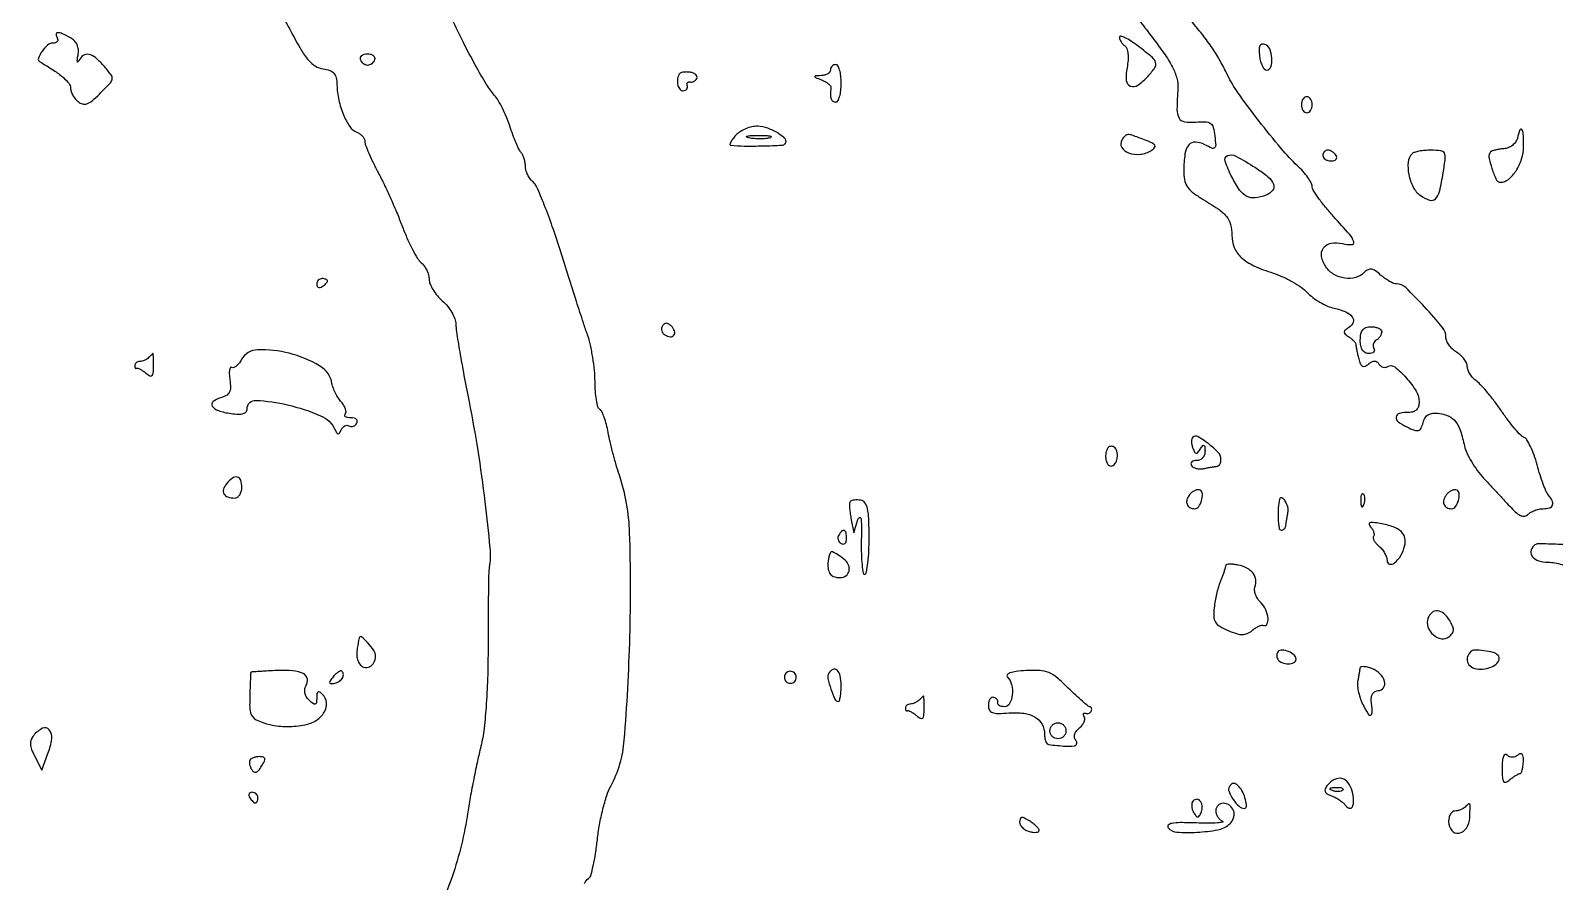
# Model space of a CAD drawing. Extents: x 0 to 5034, y 0 to 2560.
# Drawn here: x 999.5 to 1284.3, y 919.3 to 1078.4 of the extents above; entities that cross this region are included whole.
import ezdxf

# ---------------------------------------------------------------- set-up
doc = ezdxf.new("R2010")
doc.units = 0

msp = doc.modelspace()

# ---------------------------------------------------------------- linework, layer by layer
for points in [[(1045.894312, 1081.958677, -0.032701), (1048.210483, 1078.138343, 0.012248), (1050.066318, 1074.774409, 0.045482), (1051.470784, 1072.805171, 0.07602), (1052.764735, 1071.696094, 0.10982), (1054.181023, 1071.19812, -0.051958), (1055.431454, 1070.914344, -0.133403), (1056.194478, 1070.400992, -0.126878), (1056.615236, 1069.553711, -0.044893), (1056.777026, 1068.19812, 0.04715), (1057.127874, 1065.366881, 0.045034), (1058.004868, 1062.605609, 0.048255), (1059.19405, 1060.397298, 0.154712), (1060.484992, 1059.367385, -0.06126), (1061.064287, 1059.059307, -0.060343), (1061.554966, 1058.618701, -0.065791), (1061.887896, 1058.118418, -0.114443), (1062, 1057.635055, 0.091178), (1062.126721, 1056.945919, 0.010008), (1062.731308, 1055.448426, 0.011963), (1063.536201, 1053.682496, 0.009401), (1064.489558, 1051.807465, -0.011134), (1065.590728, 1049.623015, -0.006068), (1066.849468, 1046.89652, -0.006043), (1068.062487, 1044.09253, -0.009546), (1069.02732, 1041.656526, 0.014692), (1069.918767, 1039.471746, 0.016646), (1070.903397, 1037.43381, 0.016025), (1071.847444, 1035.767317, 0.082842), (1072.537762, 1034.96866, -0.064983), (1073.097526, 1034.36573, -0.044399), (1073.570468, 1033.558116, -0.044456), (1073.892684, 1032.681325, -0.065925), (1074, 1031.870942, 0.09881), (1074.174814, 1030.994985, 0.03957), (1074.734375, 1029.901717, 0.037192), (1075.543388, 1028.783965, 0.038578), (1076.5, 1027.813051, -0.043616), (1077.456593, 1026.822422, -0.039166), (1078.265625, 1025.646063, -0.041333), (1078.822225, 1024.468481, -0.089972), (1079, 1023.488532, 0.039114), (1079.109511, 1022.090764, 0.002959), (1079.723381, 1018.341558, 0.004066), (1080.51941, 1013.874396, 0.003083), (1081.462575, 1008.987186, -0.010186), (1083.081347, 999.907879, -0.008743), (1084.421951, 990.296211, -0.006647), (1085.354131, 981.682695, -0.063715), (1085.233488, 978, 0.03488), (1085.137676, 976.941533, 0.001366), (1085.068071, 973.03395, 0.002419), (1085.020663, 968.404857, 0.001706), (1085.010303, 963.20068, -0.008013), (1084.923537, 957.260239, -0.01097), (1084.642507, 951.919321, -0.01223), (1084.196493, 947.42734, -0.030894), (1083.592011, 944.20068, 0.008738), (1082.965153, 941.517232, 0.004425), (1082.264966, 938.118325, 0.004394), (1081.603814, 934.595612, 0.006535), (1081.092587, 931.5, -0.024699), (1079.859109, 925.414662, -0.025026), (1078.035682, 919.507795, -0.018214), (1075.150167, 912.404954, -0.006022)], [(1103.036292, 918.956236, -0.161733), (1103.794851, 919.896288, 0.182915), (1104.19713, 920.439065, 0.013336), (1104.664231, 922.27365, 0.01724), (1105.098333, 924.553395, 0.01214), (1105.435162, 927.141669, -0.018834), (1105.836373, 929.932279, -0.016287), (1106.462062, 932.824838, -0.01659), (1107.201993, 935.40994, -0.045044), (1107.946856, 937.162029, 0.103367), (1110.469201, 945.739521, 0.013102), (1111.511676, 965.098295, 0.014793), (1111.47309, 984.514144, 0.072766), (1109.550802, 995.270399, -0.00991), (1108.960379, 997.163623, -0.006531), (1108.35323, 999.362362, -0.006572), (1107.818486, 1001.517467, -0.012612), (1107.45623, 1003.261045, 0.018714), (1107.129802, 1004.741266, 0.023715), (1106.713443, 1006.07825, 0.0228), (1106.271133, 1007.139433, 0.145187), (1105.886637, 1007.570062, -0.191814), (1105.540356, 1008.036907, -0.022621), (1105.26045, 1009.325223, -0.024461), (1105.064668, 1010.951705, -0.017723), (1105, 1012.775584, 0.02434), (1104.898842, 1014.852395, 0.01555), (1104.589221, 1017.2498, 0.015624), (1104.137995, 1019.586201, 0.027934), (1103.601603, 1021.466567, -0.004481), (1102.837987, 1023.734558, -0.000922), (1101.53464, 1027.748513, -0.00097), (1100.038129, 1032.417432, -0.000913), (1098.528839, 1037.187944, 0.007621), (1097.017396, 1041.751433, 0.010564), (1095.514566, 1045.790502, 0.007364), (1094.146583, 1049.099113, 0.11837), (1093.427236, 1050.060389, -0.060042), (1092.880988, 1050.637268, -0.043929), (1092.41925, 1051.389724, -0.044602), (1092.104331, 1052.19344, -0.071195), (1092, 1052.922445, 0.041016), (1091.941497, 1053.634419, 0.032545), (1091.766217, 1054.386281, 0.033536), (1091.509501, 1055.065927, 0.067386), (1091.204141, 1055.55, -0.062634), (1090.818221, 1056.149141, -0.010493), (1090.252225, 1057.395937, -0.011349), (1089.647624, 1058.898925, -0.009853), (1089.081163, 1060.5, 0.018534), (1088.46181, 1062.158442, 0.016484), (1087.698651, 1063.833765, 0.016779), (1086.911725, 1065.295122, 0.047882), (1086.238354, 1066.231967, -0.042883), (1084.740747, 1068.272283, -0.010879), (1082.676525, 1071.830208, -0.010299), (1080.351888, 1076.259012, -0.007411), (1077.933296, 1081.292293, 0.016214)], [(1206.4274, 1080.623692, 0.002566), (1208.557866, 1077.836865, -0.010387), (1211.307208, 1074.121472, -0.033884), (1212.90195, 1071.511884, -0.052227), (1213.718804, 1069.445452, -0.08474), (1213.912499, 1067.571762, 0.012165), (1213.746429, 1063.595032, 0.126393), (1214.122976, 1062.01566, 0.240511), (1215.12063, 1061.313557, 0.054835), (1217.25, 1061.246194, -0.025648), (1219.103429, 1061.295601, -0.150874), (1220.014663, 1060.989452, -0.173509), (1220.526087, 1060.247629, -0.036495), (1220.823619, 1058.675416, -0.013164), (1220.974856, 1056.956329, -0.232065), (1220.766107, 1056.45511, -0.291424), (1220.279564, 1056.380102, -0.019307), (1218.946445, 1057.028662, 0.108857), (1217.202545, 1057.519829, 0.239842), (1215.968782, 1056.979021, 0.138177), (1215.233681, 1055.298171, 0.033255), (1215.015313, 1052.235302, 0.044992), (1215.164168, 1050.493092, 0.095823), (1215.646432, 1049.235624, 0.087206), (1216.596941, 1048.176179, 0.032661), (1218.25, 1047.044598, -0.014736), (1221.412965, 1045.041949, -0.071172), (1222.986124, 1043.61696, -0.110764), (1223.745473, 1042.129621, -0.062937), (1224, 1040.115561, 0.098564), (1224.457469, 1037.817433, 0.109148), (1225.754082, 1035.963924, 0.079139), (1228.084625, 1034.420341, 0.030563), (1231.715293, 1033.029081, -0.029863), (1233.487524, 1032.352806, -0.023214), (1235.326929, 1031.416903, -0.023731), (1236.964675, 1030.379725, -0.051197), (1238.090875, 1029.403268, 0.043447), (1239.126827, 1028.47661, 0.028791), (1240.457571, 1027.594517, 0.028982), (1241.860712, 1026.882042, 0.048963), (1243.114114, 1026.474936, -0.044395), (1245.270013, 1025.796361, -0.13088), (1246.493104, 1024.858916, -0.258335), (1246.647163, 1023.846083, -0.162311), (1245.878115, 1022.888197, 0.032387), (1245.192061, 1022.380325, 0.214292), (1245.012323, 1022.004983, 0.223855), (1245.177049, 1021.632168, 0.035314), (1245.83541, 1021.138197, -0.029947), (1246.346711, 1020.763066, -0.035529), (1246.779195, 1020.348809, -0.038273), (1247.084208, 1019.955303, -0.145839), (1247.173037, 1019.661112, 0.042009), (1247.204278, 1019.305281, 0.006905), (1247.331617, 1018.626147, 0.007552), (1247.504967, 1017.82951, 0.006603), (1247.70977, 1017.00184, 0.03541), (1248.031759, 1016.051165, 0.172343), (1248.408843, 1015.637103, 0.233607), (1248.88618, 1015.621924, 0.06648), (1249.533115, 1016.027483, -0.045016), (1250.163019, 1016.460973, -0.12828), (1250.673736, 1016.595531, -0.166127), (1251.103065, 1016.450008, -0.09054), (1251.480071, 1016.032246, 0.091082), (1251.805994, 1015.671868, 0.095715), (1252.233385, 1015.458492, 0.099575), (1252.695218, 1015.424391, 0.107609), (1253.120367, 1015.574391, -0.317097), (1254.439638, 1015.494399, -0.042603), (1256.571231, 1013.469037, -0.044097), (1258.434685, 1010.953935, -0.13825), (1259, 1008.948478, -0.076096), (1258.872526, 1008.115749, -0.120496), (1258.500962, 1007.500965, -0.120815), (1257.888449, 1007.128071, -0.076749), (1257.059017, 1007, 0.056931), (1255.311625, 1006.800391, 0.311744), (1254.705433, 1006.135065, 0.273191), (1255.081849, 1005.241854, 0.049455), (1256.690599, 1004.278033, 0.020789), (1258.138405, 1003.666997, 0.156478), (1258.871642, 1003.632251, 0.220872), (1259.351275, 1004.03448, 0.045633), (1259.735939, 1005.098232, -0.073304), (1260.125403, 1006.01397, -0.128599), (1260.714724, 1006.581463, -0.111414), (1261.571149, 1006.835935, -0.046775), (1262.779841, 1006.80381, -0.081147), (1264.540358, 1006.293764, -0.118276), (1265.79189, 1005.282962, -0.085184), (1266.70872, 1003.547364, -0.027033), (1267.469375, 1000.71062, 0.057852), (1267.903805, 999.414906, 0.024669), (1268.763203, 997.7975, 0.024008), (1269.859806, 996.144512, 0.029013), (1271.047498, 994.71062, -0.000101), (1272.3481, 993.313312, -0.000075), (1273.785492, 991.767956, -0.000075), (1275.142332, 990.308325, -0.00017), (1276.170133, 989.201571, 0.02836), (1277.203736, 988.207301, 0.083928), (1278.044522, 987.701207, 0.139961), (1278.745948, 987.633479, 0.152041), (1279.351571, 987.951571, -0.069346), (1279.883543, 988.353405, -0.038963), (1280.620774, 988.692024, -0.038036), (1281.43391, 988.922897, -0.050195), (1282.2, 989, 0.075235), (1283.356001, 989.174934, 0.232743), (1283.913738, 989.702619, 0.211345), (1283.864462, 990.511732, 0.063589), (1283.147425, 991.55, -0.081594), (1282.745211, 992.179483, -0.011801), (1282.175325, 993.597452, -0.013112), (1281.580075, 995.322219, -0.010883), (1281.035381, 997.186007, 0.019421), (1280.467298, 999.013369, 0.025523), (1279.801295, 1000.627729, 0.024628), (1279.131752, 1001.878298, 0.167435), (1278.602854, 1002.322157, -0.110112), (1277.985714, 1002.731577, -0.013922), (1276.903444, 1003.921953, -0.015792), (1275.686052, 1005.432203, -0.01252), (1274.464898, 1007.136151, 0.012066), (1273.201359, 1008.902628, 0.012149), (1271.856876, 1010.601964, 0.012034), (1270.615057, 1012.024409, 0.046946), (1269.75, 1012.806704, -0.047201), (1269.08047, 1013.412798, -0.043183), (1268.514062, 1014.151043, -0.045913), (1268.125378, 1014.904304, -0.096449), (1268, 1015.54823, 0.110554), (1267.856792, 1016.187996, 0.05004), (1267.4125, 1016.928473, 0.046169), (1266.765109, 1017.647969, 0.04693), (1266, 1018.232073, -0.050722), (1265.234935, 1018.825359, -0.047729), (1264.5875, 1019.571859, -0.051249), (1264.144448, 1020.351703, -0.103933), (1264, 1021.039101, 0.173103), (1263.340844, 1022.88599, 0.015137), (1260.024067, 1026.699152, 0.01441), (1256.478481, 1030.319391, 0.194134), (1254.791615, 1031, -0.09846), (1254.231111, 1031.111455, -0.029737), (1253.446499, 1031.492434, -0.028524), (1252.597596, 1032.034786, -0.027509), (1251.805112, 1032.676371, 0.032158), (1250.835049, 1033.446916, 0.111298), (1250.096404, 1033.746484, 0.155089), (1249.444347, 1033.651855, 0.083583), (1248.776371, 1033.176371, -0.129124), (1247.14262, 1032.222262, -0.103028), (1245.099885, 1032.086401, -0.098589), (1243.097526, 1032.784506, -0.107354), (1241.585181, 1034.18185, -0.106414), (1240.76815, 1036.119801, -0.203552), (1241.121564, 1037.740801, -0.199944), (1242.542638, 1038.631412, -0.103127), (1244.675797, 1038.545234, 0.065242), (1246.381596, 1038.347152, 0.506487), (1246.776022, 1038.90145, 0.099755), (1245.990576, 1040.2795, 0.006954), (1243, 1043.615826, -0.013807), (1241.468139, 1045.372652, -0.018134), (1240.175, 1047.062364, -0.015784), (1239.209016, 1048.519561, -0.139349), (1239, 1049.254973, 0.127865), (1238.82771, 1049.917679, 0.028027), (1238.192188, 1050.920761, 0.027438), (1237.3027, 1052.030575, 0.02335), (1236.25, 1053.10069, -0.031947), (1233.217495, 1056.291195, -0.009742), (1229.043911, 1061.48773, -0.009087), (1225.116655, 1066.773468, -0.043663), (1223.210726, 1070, 0.016131), (1221.819866, 1072.681101, 0.020849), (1220.36508, 1075.040676, 0.017869), (1218.547983, 1077.53328, 0.00808), (1216, 1080.67247, -0.004099)]]:
    msp.add_lwpolyline(points, format="xyb")
for points in [[(1004.5, 1077, -0.126158), (1004.618666, 1076.61987, -0.18888), (1004.509953, 1076.29375, -0.147958), (1004.17585, 1076.073955, -0.07215), (1003.666006, 1076, 0.184486), (1002.713518, 1075.636176, 0.056309), (1001.668522, 1074.465084, 0.062664), (1000.996383, 1073.207671, 0.367451), (1001.226461, 1072.554212, -0.012562), (1003.838079, 1070.941826, -0.032762), (1005.60277, 1069.617673, -0.04597), (1006.680618, 1068.505418, -0.171094), (1007, 1067.599392, 0.083581), (1007.1016, 1066.995844, 0.043903), (1007.413673, 1066.299456, 0.042069), (1007.869401, 1065.623411, 0.050254), (1008.408248, 1065.076147, 0.105745), (1009.238278, 1064.641893, 0.154487), (1010.056735, 1064.670747, 0.090139), (1011.024031, 1065.226619, 0.021009), (1012.408248, 1066.499157, 0.006939), (1014.437759, 1068.585796, 0.15702), (1014.795037, 1069.332757, 0.202216), (1014.595065, 1070.071365, 0.01275), (1013.132705, 1071.84699, 0.040659), (1011.648746, 1073.300619, 0.125229), (1010.389938, 1073.900394, 0.20336), (1009.367646, 1073.687019, 0.13071), (1008.572245, 1072.75, -0.089471), (1008.389293, 1072.495003, -0.603219), (1008.276072, 1072.53197, -0.07617), (1008.268664, 1072.952924, -0.012358), (1008.398715, 1073.763088, 0.061958), (1008.461257, 1074.802086, 0.0875), (1008.242939, 1075.701256, 0.091788), (1007.741526, 1076.440802, 0.075273), (1006.975544, 1077.013088, 0.017626), (1005.428488, 1077.772169, 0.106952), (1004.560226, 1077.955243, 0.431819), (1004.288061, 1077.663239, 0.12275)], [(1203, 1077.109908, 0.088), (1203.075644, 1076.683438, 0.053317), (1203.302763, 1076.222279, 0.051321), (1203.636429, 1075.798263, 0.062069), (1204.030684, 1075.481036, -0.181766), (1204.400483, 1075.002204, -0.050678), (1204.588831, 1074.057253, -0.042303), (1204.602276, 1072.825885, -0.027959), (1204.419393, 1071.422019, 0.063047), (1204.278187, 1069.052307, 0.287238), (1205.051378, 1067.982505, 0.256062), (1206.449197, 1068.145099, 0.054574), (1208.345012, 1069.828741, 0.032589), (1209.624088, 1071.441863, 0.235023), (1209.761875, 1072.394878, 0.14123), (1209.098983, 1073.366561, 0.009976), (1206.5, 1075.432202, 0.016906), (1205.156222, 1076.38707, 0.034263), (1204.028125, 1077.02623, 0.053198), (1203.245494, 1077.303684, 0.484657)], [(1063.808333, 1072.925, -0.073624), (1063.600259, 1072.514089, -0.066918), (1063.276198, 1072.165781, -0.070382), (1062.889952, 1071.930417, -0.102038), (1062.5, 1071.85, -0.102038), (1062.110048, 1071.930417, -0.070382), (1061.723802, 1072.165781, -0.066918), (1061.399741, 1072.514089, -0.073624), (1061.191667, 1072.925, -0.159683), (1061.189601, 1073.333474, -0.143818), (1061.428177, 1073.684219, -0.107546), (1061.888977, 1073.920344, -0.064908), (1062.5, 1074, -0.064908), (1063.111023, 1073.920344, -0.107546), (1063.571823, 1073.684219, -0.143818), (1063.810399, 1073.333474, -0.159683)], [(1229.173062, 1073.57789, 0.035495), (1229.371414, 1072.569217, 0.05139), (1229.697712, 1071.722474, 0.064468), (1230.092972, 1071.143812, 0.222006), (1230.5, 1070.968911, 0.321704), (1231.287396, 1071.571946, 0.090909), (1231.472596, 1073.198002, 0.079948), (1231.070545, 1074.934914, 0.218904), (1230.173062, 1075.775646, 0.145739), (1229.607105, 1075.793939, 0.225367), (1229.239791, 1075.484267, 0.110686), (1229.090927, 1074.773782, 0.027325)], [(1149, 1071, -0.16722), (1148.86682, 1070.612916, -0.090029), (1148.485938, 1070.273104, -0.072474), (1147.919407, 1070.030766, -0.054897), (1147.25, 1069.929715, 0.005126), (1146.155764, 1069.874526, 0.423873), (1146.056359, 1069.758483, 0.278756), (1146.169852, 1069.605162, 0.003624), (1147.324, 1069.140671, -0.032984), (1148.016898, 1068.813354, -0.044467), (1148.590462, 1068.424205, -0.05185), (1148.978646, 1068.033514, -0.198103), (1149.074, 1067.710957, 0.021368), (1148.993129, 1066.386456, 0.08707), (1149.117553, 1065.592495, 0.167434), (1149.451444, 1065.163117, 0.14553), (1150, 1065, 0.277684), (1150.385692, 1065.232098, 0.052312), (1150.70625, 1066.028125, 0.042582), (1150.927458, 1067.158889, 0.027026), (1151, 1068.5, 0.027026), (1150.927458, 1069.841111, 0.042582), (1150.70625, 1070.971875, 0.052312), (1150.385692, 1071.767902, 0.277684), (1150, 1072, 0.099038), (1149.618362, 1071.923658, 0.097945), (1149.29375, 1071.70625, 0.097945), (1149.076342, 1071.381638, 0.099038)], [(1120.689105, 1070.160933, 0.088272), (1120.40368, 1069.143033, 0.089303), (1120.488704, 1068.093507, 0.116721), (1120.892995, 1067.338014, 0.241199), (1121.5, 1067.1, 0.093907), (1121.862485, 1067.206961, 0.113761), (1122.132812, 1067.435, 0.119228), (1122.267928, 1067.749164, 0.11039), (1122.25, 1068.1, -0.074377), (1122.209901, 1068.425793, -0.158734), (1122.29375, 1068.662188, -0.195368), (1122.48449, 1068.773747, -0.116802), (1122.75, 1068.75, 0.119775), (1123.074255, 1068.722915, 0.082027), (1123.426562, 1068.839185, 0.074647), (1123.752654, 1069.077679, 0.071471), (1124, 1069.404671, 0.190302), (1124.047174, 1069.76891, 0.144347), (1123.840229, 1070.118872, 0.097128), (1123.386068, 1070.401342, 0.054312), (1122.753971, 1070.565604, 0.037204), (1122.062215, 1070.615048, 0.047663), (1121.427179, 1070.55244, 0.05567), (1120.93331, 1070.397093, 0.178187)], [(1237, 1064.5, 0.064853), (1237.074694, 1063.926543, 0.082425), (1237.29375, 1063.440625, 0.098894), (1237.618646, 1063.115568, 0.148195), (1238, 1063, 0.148195), (1238.381354, 1063.115568, 0.098894), (1238.70625, 1063.440625, 0.082425), (1238.925306, 1063.926543, 0.064853), (1239, 1064.5, 0.064853), (1238.925306, 1065.073457, 0.082425), (1238.70625, 1065.559375, 0.098894), (1238.381354, 1065.884432, 0.148195), (1238, 1066, 0.148195), (1237.618646, 1065.884432, 0.098894), (1237.29375, 1065.559375, 0.082425), (1237.074694, 1065.073457, 0.064853)], [(1131.305214, 1058.784764, 0.020976), (1130.731236, 1058.094417, 0.043598), (1130.356889, 1057.503292, 0.077696), (1130.220115, 1057.093731, 0.431485), (1130.345012, 1056.928571, 0.024287), (1132.891941, 1056.775418, 0.009882), (1136.365122, 1056.804132, 0.003953), (1139.904384, 1056.931375, 0.187543), (1140.547975, 1057.214642, 0.399525), (1140.568649, 1058.034743, 0.068502), (1139.257708, 1059.136728, 0.054695), (1137.306886, 1060.086178, 0.07512), (1135.395153, 1060.461194, 0.063932), (1134.32914, 1060.3715, 0.044372), (1133.172899, 1060.01343, 0.044567), (1132.105087, 1059.460121, 0.06712)], [(1277.344173, 1058.208118, -0.095167), (1277.011551, 1057.511625, -0.069541), (1276.410803, 1056.897222, -0.067495), (1275.643734, 1056.454976, -0.078415), (1274.824761, 1056.261753, 0.017923), (1274.007651, 1056.170657, 0.021542), (1273.248397, 1056.024681, 0.020835), (1272.628743, 1055.850056, 0.117802), (1272.3383, 1055.671633, 0.248214), (1272.043175, 1054.713519, 0.031552), (1272.597325, 1052.551158, 0.03101), (1273.41146, 1050.488635, 0.291034), (1274.179837, 1050, 0.175132), (1275.680079, 1050.542108, 0.07596), (1277.108318, 1052.15202, 0.067712), (1278.145207, 1054.361247, 0.076048), (1278.5, 1056.680458, 0.00916), (1278.455635, 1059.101885, 0.153968), (1278.190023, 1059.847598, 0.594875), (1277.837505, 1059.794247, 0.022887)], [(1137.761659, 1058.31292, -0.041951), (1136.934218, 1058.169017, -0.020826), (1135.869594, 1058.119272, -0.020511), (1134.754739, 1058.159391, -0.028254), (1133.761659, 1058.292739, -0.082665), (1133.319562, 1058.45659, -0.67161), (1133.339362, 1058.605813, -0.053901), (1134.071102, 1058.715166, -0.008901), (1135.5, 1058.747817, -0.009782), (1136.938425, 1058.726931, -0.038992), (1137.814362, 1058.62839, -0.417468), (1137.916221, 1058.476221, -0.285845)], [(1203.430902, 1057.888197, 0.281913), (1203.42545, 1056.52891, 0.174154), (1204.707728, 1055.491147, 0.111036), (1206.903272, 1055.238923, 0.114791), (1208.966116, 1055.957897, 0.076685), (1209.558432, 1056.474285, 0.333028), (1209.583691, 1056.911168, 0.140354), (1209.069389, 1057.350293, 0.016127), (1207.651016, 1057.942584, 0.005475), (1205.372694, 1058.780365, 0.08881), (1204.570418, 1058.913351, 0.204301), (1204.033169, 1058.67604, 0.049596)], [(1228.388333, 1052.75, -0.03071), (1230.74371, 1051.035376, -0.12673), (1231.770795, 1049.620866, -0.26546), (1231.607669, 1048.488179, -0.136438), (1230.418213, 1047.606989, -0.062149), (1228.324271, 1047.089529, -0.15227), (1226.781273, 1047.37683, -0.121132), (1225.453375, 1048.558978, -0.032653), (1224, 1051, -0.033463), (1222.729895, 1053.963979, -0.402105), (1223.198692, 1054.99514, -0.223066), (1224.739413, 1054.903379, -0.017355)], [(1241, 1055, 0.153634), (1241.120018, 1054.618621, 0.097988), (1241.457961, 1054.29375, 0.080552), (1241.962904, 1054.074545, 0.062283), (1242.559017, 1054, 0.066118), (1243.110654, 1054.073267, 0.138808), (1243.478525, 1054.29375, 0.191142), (1243.607943, 1054.620352, 0.139169), (1243.5, 1055, 0.06081), (1243.193797, 1055.382515, 0.051032), (1242.7871, 1055.70625, 0.053229), (1242.346558, 1055.926698, 0.089642), (1241.940983, 1056, 0.105429), (1241.581949, 1055.923444, 0.099231), (1241.276414, 1055.70625, 0.096318), (1241.071618, 1055.381732, 0.092995)], [(1257.666667, 1055.333333, 0.175513), (1256.942466, 1053.78666, 0.071741), (1257.066757, 1051.435431, 0.069059), (1257.878259, 1049.096417, 0.122593), (1259.209271, 1047.565975, 0.067418), (1260.944887, 1046.670365, 0.286555), (1262.035342, 1046.910101, 0.143178), (1262.800884, 1048.272908, 0.016564), (1263.484978, 1051.75, 0.01004), (1263.87641, 1054.506571, 0.152227), (1263.704448, 1055.445404, 0.247109), (1263.053976, 1055.893278, 0.029629), (1261.254564, 1056, 0.020953), (1260.087305, 1055.951064, 0.024984), (1258.995612, 1055.804167, 0.024949), (1258.103484, 1055.591887, 0.126139)], [(1053, 1030.940983, 0.108972), (1053.078288, 1030.586039, 0.182303), (1053.29375, 1030.3746, 0.161196), (1053.6179, 1030.343488, 0.082592), (1054, 1030.5, 0.029505), (1054.382774, 1030.768994, 0.035638), (1054.70625, 1031.066025, 0.038439), (1054.934461, 1031.34829, 0.151918), (1055, 1031.559017, 0.210953), (1054.92554, 1031.727648, 0.081139), (1054.70625, 1031.870461, 0.061769), (1054.382849, 1031.967655, 0.042167), (1054, 1032, 0.105053), (1053.618444, 1031.918938, 0.099167), (1053.29375, 1031.688914, 0.09642), (1053.076123, 1031.345238, 0.093332)], [(1117.596556, 1023.156231, 0.105525), (1117.439393, 1022.716563, 0.099247), (1117.470283, 1022.240657, 0.096292), (1117.684746, 1021.801911, 0.09291), (1118.050219, 1021.468963, 0.116221), (1119.032006, 1021.141241, 0.258096), (1119.731074, 1021.448742, 0.251496), (1119.853466, 1022.214666, 0.113251), (1119.296201, 1023.103799, 0.053431), (1118.785686, 1023.515485, 0.136091), (1118.335356, 1023.655459, 0.169261), (1117.940704, 1023.531428, 0.094625)], [(1252, 1022.059017, -0.090837), (1251.925573, 1021.65272, -0.053152), (1251.701458, 1021.209939, -0.050815), (1251.372441, 1020.799981, -0.059916), (1250.983688, 1020.489919, 0.090427), (1250.639411, 1020.179369, 0.095498), (1250.434921, 1019.77286, 0.099685), (1250.401101, 1019.334197, 0.108373), (1250.542705, 1018.930902, -0.153598), (1250.63237, 1018.57792, -0.191518), (1250.49107, 1018.273452, -0.129571), (1250.114487, 1018.067661, -0.06068), (1249.559017, 1018, -0.130045), (1248.902836, 1018.173602, -0.12462), (1248.405902, 1018.650894, -0.093033), (1248.099526, 1019.435988, -0.046667), (1248, 1020.5, -0.044917), (1248.106468, 1021.682766, -0.124434), (1248.45, 1022.4375, -0.149477), (1249.064742, 1022.857434, -0.07578), (1250, 1023, -0.045091), (1250.76556, 1022.93082, -0.064972), (1251.4125, 1022.723586, -0.084925), (1251.849643, 1022.418575, -0.200667)], [(1021.583333, 1017.25, -0.052335), (1021.228895, 1016.962896, -0.038368), (1020.784375, 1016.720312, -0.03908), (1020.322312, 1016.554398, -0.066753), (1019.916667, 1016.5, 0.080377), (1019.566533, 1016.443348, 0.091482), (1019.269271, 1016.279688, 0.100741), (1019.070525, 1016.036048, 0.121457), (1019, 1015.75, 0.045279), (1019.024519, 1015.479793, 0.106591), (1019.101727, 1015.29375, 0.198837), (1019.215548, 1015.220393, 0.204068), (1019.346305, 1015.25, -0.24944), (1019.562481, 1015.279665, -0.032317), (1020.003219, 1015.084355, -0.031492), (1020.53336, 1014.763167, -0.021266), (1021.096305, 1014.335037, 0.043595), (1021.827278, 1013.82893, 0.321982), (1022.225286, 1013.870693, 0.19415), (1022.45212, 1014.328847, 0.019051), (1022.5, 1015.585037, 0.003234), (1022.494011, 1016.511046, 0.00539), (1022.475521, 1017.290605, 0.001166), (1022.450587, 1017.967383, 0.40279), (1022.416667, 1018, 0.181677), (1022.36305, 1017.979853, 0.003487), (1022.1375, 1017.779688, 0.007957), (1021.876803, 1017.537441, 0.005189)], [(1038.89615, 1016.805955, -0.040931), (1038.458325, 1016.127693, -0.062558), (1037.966515, 1015.630526, -0.084783), (1037.499401, 1015.377339, -0.223911), (1037.130771, 1015.419179, 0.406192), (1036.87454, 1015.362394, 0.10768), (1036.708736, 1014.93044, 0.051386), (1036.669395, 1014.132916, 0.023088), (1036.773763, 1013.088091, -0.035513), (1036.882234, 1011.639344, -0.122821), (1036.659673, 1010.732548, -0.148178), (1036.067898, 1010.133527, -0.060446), (1034.992203, 1009.708212, 0.102206), (1033.61893, 1009.028711, 0.395695), (1033.486123, 1008.173331, 0.168554), (1034.629148, 1007.327124, 0.039416), (1036.98776, 1006.788489, 0.026885), (1038.346068, 1006.663209, 0.081149), (1039.265729, 1006.77758, 0.145725), (1039.796742, 1007.121763, 0.178433), (1040, 1007.673193, -0.429065), (1041.661021, 1009.25248, -0.045712), (1047.544172, 1008.412626, -0.042106), (1053.709422, 1006.387852, -0.185842), (1056.407755, 1003.776736, 0.028691), (1056.739781, 1003.156788, 0.256493), (1056.998627, 1003.00873, 0.263895), (1057.256939, 1003.149382, 0.030027), (1057.58541, 1003.756231, -0.070639), (1057.872518, 1004.197209, -0.094992), (1058.247219, 1004.489947, -0.114334), (1058.648503, 1004.590751, -0.143985), (1059.016312, 1004.489919, 0.119451), (1059.387096, 1004.368771, 0.100674), (1059.797949, 1004.419415, 0.092127), (1060.186095, 1004.635029, 0.08179), (1060.489919, 1004.983688, 0.156531), (1060.585442, 1005.368968, 0.191363), (1060.426606, 1005.701458, 0.127805), (1060.007969, 1005.926233, 0.059699), (1059.39235, 1006, -0.037135), (1058.7744, 1006.045959, -0.104319), (1058.37006, 1006.196474, -0.241534), (1058.239875, 1006.417366, -0.21418), (1058.335515, 1006.668848, 0.200778), (1058.488281, 1007.041434, 0.076799), (1058.39695, 1007.605686, 0.060109), (1058.091762, 1008.264444, 0.04263), (1057.605419, 1008.918848, -0.039098), (1057.043786, 1009.663532, -0.025754), (1056.513652, 1010.596941, -0.025925), (1056.089414, 1011.564578, -0.044676), (1055.853238, 1012.411164, 0.218017), (1053.544535, 1015.699807, 0.069061), (1047.866105, 1018.043882, 0.071487), (1041.950557, 1018.702388, 0.268038)], [(1216.690517, 1002.357184, 0.145407), (1216.518612, 1002.03996, 0.054159), (1216.467677, 1001.530293, 0.047867), (1216.53072, 1000.927846, 0.041644), (1216.708064, 1000.318389, 0.028865), (1217.042688, 999.577294, 0.250513), (1217.33182, 999.38032, 0.253964), (1217.653255, 999.512559, 0.029537), (1218.123851, 1000.166154, -0.022469), (1218.558497, 1000.788165, -0.3555), (1218.79269, 1000.8437, -0.267807), (1218.949002, 1000.613819, -0.01627), (1218.984687, 999.75, -0.088002), (1218.87219, 999.081827, -0.095411), (1218.537541, 998.514063, -0.10102), (1218.034515, 998.134358, -0.111771), (1217.440983, 998, 0.059147), (1216.88443, 997.933932, 0.126796), (1216.505305, 997.732413, 0.191241), (1216.360563, 997.434354, 0.158234), (1216.444954, 997.089067, 0.130709), (1216.788145, 996.764654, 0.063249), (1217.35546, 996.543956, 0.056266), (1218.044344, 996.452308, 0.05232), (1218.753971, 996.512555, -0.003291), (1219.477451, 996.646195, -0.003226), (1220.207416, 996.771216, -0.003176), (1220.849139, 996.872684, -0.012202), (1221.25, 996.923489, 0.156492), (1221.533964, 997.047628, 0.088165), (1221.770456, 997.344712, 0.07285), (1221.924816, 997.766265, 0.057739), (1221.968575, 998.25, 0.186218), (1221.449262, 999.501419, 0.037003), (1219.618956, 1001.15679, 0.035515), (1217.637951, 1002.483996, 0.338252)], [(1200.754232, 1000.266312, 0.084697), (1200.436116, 999.221291, 0.082939), (1200.479003, 998.121909, 0.104464), (1200.84371, 997.288862, 0.234312), (1201.437328, 996.972506, 0.26629), (1202.162879, 997.360605, 0.1021), (1202.575922, 998.472687, 0.093314), (1202.533019, 999.735512, 0.201974), (1201.980032, 1000.512341, 0.086456), (1201.629461, 1000.652808, 0.102024), (1201.272696, 1000.654687, 0.11056), (1200.965717, 1000.518222, 0.11748)], [(1036.131121, 993.657991, 0.09526), (1035.570404, 992.638349, 0.21228), (1035.661728, 991.776087, 0.188284), (1036.388314, 991.194845, 0.075772), (1037.666667, 991, 0.148195), (1038.175139, 991.154091, 0.098894), (1038.608333, 991.5875, 0.082425), (1038.900407, 992.235391, 0.064853), (1039, 993, 0.076667), (1038.792406, 994.345908, 0.265826), (1038.168827, 994.92114, 0.221332), (1037.249364, 994.724985, 0.058126)], [(1216.121983, 991.64698, 0.095583), (1215.611658, 990.717562, 0.164461), (1215.624291, 989.843604, 0.18615), (1216.150787, 989.229256, 0.124174), (1217.059678, 989, 0.243814), (1217.798952, 989.383275, 0.082678), (1218.341344, 990.508346, 0.08299), (1218.488758, 991.745051, 0.247437), (1218.069633, 992.456965, 0.157814), (1217.664621, 992.556304, 0.080573), (1217.149765, 992.43395, 0.06707), (1216.607076, 992.117393, 0.054071)], [(1232.918758, 990.809017, 0.049373), (1232.658955, 989.1828, 0.027769), (1232.650486, 987.181322, 0.019839), (1232.817496, 985.350429, 0.376448), (1233.216978, 985, 0.0925), (1233.521773, 985.056874, 0.087346), (1233.792463, 985.220312, 0.088738), (1233.987785, 985.46367, 0.099743), (1234.076511, 985.75, -0.012202), (1234.127316, 986.150861, -0.003176), (1234.228784, 986.792584, -0.003226), (1234.353805, 987.522549, -0.003291), (1234.487445, 988.246029, 0.116115), (1234.442112, 989.325923, 0.069131), (1233.925171, 990.511432, 0.156952), (1233.338688, 991.015732, 0.456367)], [(1248.078947, 990.416667, 0.018894), (1248.137993, 989.670344, 0.168741), (1248.279315, 989.37858, 0.470617), (1248.461564, 989.395823, 0.054073), (1248.683114, 989.8125, 0.051402), (1248.839148, 990.359369, 0.05415), (1248.876576, 990.916927, 0.060344), (1248.797407, 991.402231, 0.126455), (1248.604167, 991.729167, 0.296942), (1248.385309, 991.77538, 0.208169), (1248.200665, 991.592839, 0.077125), (1248.089945, 991.112848, 0.028489)], [(1264.121983, 991.64698, 0.095583), (1263.611658, 990.717562, 0.164461), (1263.624291, 989.843604, 0.18615), (1264.150787, 989.229256, 0.124174), (1265.059678, 989, 0.243814), (1265.798952, 989.383275, 0.082678), (1266.341344, 990.508346, 0.08299), (1266.488758, 991.745051, 0.247437), (1266.069633, 992.456965, 0.157814), (1265.664621, 992.556304, 0.080573), (1265.149765, 992.43395, 0.06707), (1264.607076, 992.117393, 0.054071)], [(1152.711341, 990.378008, 0.186886), (1152.573933, 990.066882, 0.020818), (1152.570181, 989.276934, 0.023057), (1152.65129, 988.301794, 0.016724), (1152.82762, 987.226498), (1153.368911, 984.5), (1154.126223, 987, -0.196295), (1154.417073, 987.358349, -0.519221), (1154.661531, 987.238304, -0.037889), (1154.77758, 985.804613, -0.006106), (1154.757425, 983, 0.011434), (1154.766009, 980.524788, 0.020091), (1154.902024, 978.482812, 0.01623), (1155.118384, 976.937946, 0.453699), (1155.426769, 976.75, 0.283367), (1155.742136, 977.113931, 0.011852), (1155.988558, 978.88736, 0.017435), (1156.164718, 981.098596, 0.011158), (1156.222222, 983.675055, 0.009534), (1156.157032, 987.093389, 0.045484), (1155.905954, 989.028285, 0.096415), (1155.434099, 990.107477, 0.20809), (1154.679288, 990.576565, 0.028437), (1154.057448, 990.631973, 0.033153), (1153.464743, 990.611652, 0.035202), (1152.976188, 990.52732, 0.136868)], [(1249.982579, 985.52099, -0.044141), (1250.327377, 985.021836, -0.060508), (1250.537453, 984.518528, -0.076135), (1250.590651, 984.086651, -0.191278), (1250.467158, 983.800491, 0.254365), (1250.381474, 983.510431, 0.076276), (1250.550817, 983.064849, 0.05576), (1250.929413, 982.542146, 0.034968), (1251.475834, 982.020056, -0.051305), (1252.059045, 981.425247, -0.042334), (1252.552276, 980.686063, -0.044055), (1252.889833, 979.921462, -0.082107), (1253, 979.255111, 0.348601), (1253.482139, 978.647614, 0.235166), (1254.385539, 978.86186, 0.085227), (1255.549487, 980.227146, 0.07015), (1256.288701, 981.995991, 0.115328), (1256.328523, 983.519231, 0.155668), (1255.657117, 984.712923, 0.106035), (1254.167525, 985.602387, 0.037194), (1251.741255, 986.228805, 0.01425), (1250.392909, 986.43233, 0.126658), (1249.802355, 986.354727, 0.405634), (1249.671717, 986.06018, 0.085072)], [(1150.542705, 984.069098, 0.108373), (1150.401101, 983.665803, 0.099685), (1150.434921, 983.22714, 0.095498), (1150.639411, 982.820631, 0.090427), (1150.983688, 982.510081, 0.136093), (1151.36964, 982.397824, 0.190788), (1151.701458, 982.524436, 0.140899), (1151.925389, 982.890269, 0.067432), (1152, 983.440983, 0.039415), (1151.914842, 984.519563, 0.25701), (1151.592818, 984.933879, 0.315493), (1151.13314, 984.838655, 0.050477)], [(1148.923489, 980.718615, 0.046272), (1148.550775, 979.222681, 0.072622), (1148.541897, 977.899898, 0.096147), (1148.882787, 976.904611, 0.172352), (1149.531518, 976.349532, 0.099709), (1150.835643, 976.128827, 0.152545), (1151.910805, 976.50175, 0.182052), (1152.463, 977.355686, 0.146092), (1152.379007, 978.454706, 0.114198), (1151.776504, 979.347171, 0.042419), (1150.576946, 980.287375, 0.044187), (1149.388632, 980.923768, 0.433888)], [(1280.415976, 982.083333, 0.162933), (1279.887718, 981.02123, 0.215624), (1280.188969, 979.997656, 0.143702), (1281.341765, 979.251622, 0.072356), (1283.071429, 979, -0.043159), (1284.358119, 978.888728, -0.036452), (1285.68395, 978.556675, -0.037993), (1286.854132, 978.069879, -0.07897), (1287.652048, 977.490809, 0.043358), (1288.292879, 976.952427, 0.055036), (1288.969927, 976.580694, 0.065796), (1289.581345, 976.417553, 0.172408), (1290.019153, 976.511837, 0.238201), (1290.473342, 977.25341, 0.040588), (1290.474571, 978.960626, 0.042614), (1290.182077, 980.710847, 0.13446), (1289.598239, 981.735094, 0.181678), (1288.692688, 982.145982, 0.007155), (1284.990459, 982.339475, 0.006724), (1281.266526, 982.43058, 0.201992)], [(1222.875, 978.442582, 0.000065), (1222.812548, 978.22135, 0.000024), (1222.72463, 977.909696, 0.000024), (1222.628718, 977.569582, 0.000029), (1222.538633, 977.25, -0.016235), (1222.415747, 976.862594, -0.004842), (1222.203423, 976.279688, -0.00485), (1221.952133, 975.629293, -0.005227), (1221.694303, 975, 0.033646), (1221.425705, 974.221018, 0.01148), (1221.139196, 973.059375, 0.011354), (1220.880723, 971.758579, 0.012854), (1220.693421, 970.5, 0.03979), (1220.623523, 968.856025, 0.128711), (1220.936632, 967.818369, 0.121923), (1221.729932, 967.035037, 0.033989), (1223.299284, 966.240867, 0.022975), (1224.890215, 965.651856, 0.077313), (1225.983853, 965.481733, 0.10599), (1226.881363, 965.674148, 0.067689), (1227.790227, 966.240867, -0.029043), (1228.414808, 966.700726, -0.037934), (1229.036887, 967.041176, -0.041828), (1229.574701, 967.232214, -0.183932), (1229.903695, 967.197179, 0.408789), (1230.565217, 967.406335, 0.14991), (1230.770614, 968.469495, 0.076059), (1230.338174, 970.104371, 0.094022), (1229.452822, 971.404321, -0.051023), (1228.860285, 972.131926, -0.053391), (1228.437802, 972.953846, -0.05933), (1228.236654, 973.742928, -0.125017), (1228.310353, 974.366382, 0.124955), (1228.469264, 975.709287, 0.131204), (1227.961759, 976.937804, 0.110751), (1226.816343, 977.89774, 0.07179), (1225.176505, 978.466008, 0.019446), (1224.333322, 978.594621, 0.030674), (1223.60263, 978.632029, 0.031317), (1223.046306, 978.591462, 0.298448)], [(1260.649478, 968.528939, 0.179735), (1260.632391, 966.937177, 0.125415), (1261.648036, 965.434838, 0.13772), (1263.180974, 964.688504, 0.221544), (1264.561163, 965.050761, 0.063003), (1265.172081, 965.703608, 0.144965), (1265.393311, 966.332076, 0.117988), (1265.256336, 967.066673, 0.034767), (1264.71467, 968.085278, 0.069465), (1263.61211, 969.402402, 0.1579), (1262.441398, 969.927908, 0.208254), (1261.405455, 969.605258, 0.123578)], [(1060.923489, 964.872445, 0.011057), (1060.571837, 962.945424, 0.043366), (1060.485318, 961.740947, 0.068238), (1060.622254, 960.842404, 0.066617), (1060.99635, 960.005905, 0.182312), (1061.817395, 959.373202, 0.187247), (1062.840772, 959.449389, 0.15477), (1063.686782, 960.240091, 0.128723), (1064, 961.436572, 0.149724), (1063.681722, 962.475626, 0.033961), (1062.534705, 963.946311, 0.042631), (1061.37614, 965.037183, 0.558797)], [(1232.624952, 962.291619, 0.112362), (1232.447014, 962.008818, 0.077846), (1232.378206, 961.63587, 0.072274), (1232.425746, 961.232189, 0.073142), (1232.586203, 960.86052, 0.166742), (1233.350977, 960.233457, 0.091719), (1234.556368, 960.022312, 0.10994), (1235.605693, 960.266365, 0.288442), (1236, 960.893011, 0.218838), (1235.648401, 961.65787, 0.079209), (1234.605117, 962.298867, 0.079214), (1233.414306, 962.58367, 0.218914)], [(1268.591607, 962.258274, 0.13747), (1267.984691, 961.178759, 0.191074), (1268.136389, 960.091705, 0.164137), (1269.036553, 959.287472, 0.101294), (1270.440983, 959, 0.073796), (1272.024334, 959.234968, 0.093542), (1273.332767, 959.91813, 0.151014), (1273.933822, 960.790491, 0.279165), (1273.735442, 961.597891, 0.132685), (1272.818547, 962.124783, 0.032525), (1271.095096, 962.461088, 0.030092), (1269.370826, 962.577686, 0.200824)], [(1040.921039, 958.5, 0.399725), (1040.651966, 958.243984, 0.003494), (1040.520121, 955.160474, 0.009128), (1040.469508, 952.266702, 0.062457), (1040.647653, 950.854895, 0.219417), (1041.700701, 949.558683, 0.059694), (1044.255214, 948.662805, 0.052694), (1047.503939, 948.294906, 0.051262), (1050.789002, 948.6078, 0.091938), (1052.950554, 949.473046, 0.120575), (1054.420733, 950.999293, 0.153562), (1054.816598, 952.753459, 0.177481), (1054.099337, 954.300663, 0.043699), (1053.57462, 954.740885, 0.292427), (1053.25, 954.754437, 0.233883), (1053.049257, 954.450712, 0.03114), (1053, 953.660573, -0.026879), (1052.951734, 952.763392, -0.29595), (1052.735042, 952.497049, -0.249027), (1052.368086, 952.562221, -0.020686), (1051.606502, 953.210573, -0.066315), (1051.043462, 953.890364, -0.100857), (1050.775437, 954.606199, -0.099213), (1050.80677, 955.378509, -0.062459), (1051.128531, 956.225419, 0.238261), (1051.15311, 957.452072, 0.196722), (1050.171201, 958.338874, 0.079909), (1047.887296, 958.770027, 0.022525), (1044.25228, 958.704813, -0.000151), (1043.001215, 958.626296, -0.000243), (1041.934044, 958.560164, -0.000038), (1040.987391, 958.502033, -0.015315)], [(1056.086693, 957.604459, 0.015839), (1055.501728, 956.85237, 0.180681), (1055.402483, 956.496362, 0.378117), (1055.587372, 956.319873, 0.046255), (1056.194193, 956.352238, 0.094672), (1057.097475, 956.666194, 0.113209), (1057.755961, 957.278101, 0.148136), (1057.978316, 957.990705, 0.201077), (1057.725834, 958.607499, 0.271866), (1057.471277, 958.67372, 0.068292), (1057.062493, 958.4947, 0.050816), (1056.577833, 958.125732, 0.03147)], [(1140.552786, 958.08541, 0.099038), (1140.401684, 957.679226, 0.097945), (1140.417584, 957.244476, 0.097945), (1140.597789, 956.848514, 0.099038), (1140.91459, 956.552786, 0.099038), (1141.320774, 956.401684, 0.097945), (1141.755524, 956.417584, 0.097945), (1142.151486, 956.597789, 0.099038), (1142.447214, 956.91459, 0.099038), (1142.598316, 957.320774, 0.097945), (1142.582416, 957.755524, 0.097945), (1142.402211, 958.151486, 0.099038), (1142.08541, 958.447214, 0.099038), (1141.679226, 958.598316, 0.097945), (1141.244476, 958.582416, 0.097945), (1140.848514, 958.402211, 0.099038)], [(1148.67643, 958.25, 0.190438), (1148.524136, 957.28028, 0.027064), (1149.081656, 955.302086, 0.024687), (1149.834432, 953.407406, 0.293857), (1150.467776, 953, 0.334608), (1150.676061, 953.156962, 0.025912), (1150.843659, 953.88125, 0.027217), (1150.961609, 954.84998, 0.016687), (1151, 956, 0.05207), (1150.816085, 957.761242, 0.149445), (1150.227863, 958.82583, 0.310857), (1149.453591, 958.955982, 0.151752)], [(1182.059301, 957.55, -0.137571), (1182.848539, 956.129221, -0.083711), (1182.977236, 954.199568, -0.099204), (1182.480828, 952.584502, -0.27537), (1181.5, 952, -0.048983), (1180.943636, 952.054636, -0.086375), (1180.514062, 952.220312, -0.131092), (1180.276738, 952.465217, -0.210722), (1180.25, 952.75, 0.132821), (1180.267618, 953.055244, 0.109702), (1180.132812, 953.353125, 0.09521), (1179.863237, 953.598012, 0.0758), (1179.5, 953.75, 0.182869), (1179.119822, 953.705407, 0.126468), (1178.79375, 953.413539, 0.0911), (1178.573663, 952.90353, 0.056484), (1178.5, 952.253537, 0.116976), (1178.701436, 951.404303, 0.189109), (1179.247095, 950.914798, 0.093797), (1180.308699, 950.732182, 0.017314), (1182.300025, 950.834464, -0.05236), (1185.117965, 950.781812, -0.102901), (1187.230738, 950.061938, -0.134693), (1188.526714, 948.724232, -0.126107), (1189, 946.877555, 0.03788), (1189.05499, 946.152758, 0.053606), (1189.220313, 945.527667, 0.067147), (1189.462339, 945.084388, 0.21028), (1189.75, 944.918758, 0.007327), (1192.949785, 944.619516, 0.051778), (1194.508988, 944.6583, 0.256097), (1195.000445, 945.01644, 0.290901), (1194.927865, 945.586918, -0.09951), (1194.616692, 946.164233, -0.131084), (1194.595665, 946.759483, -0.108896), (1194.883528, 947.3673, -0.054762), (1195.476658, 947.980628, 0.051787), (1196.009215, 948.524822, 0.06534), (1196.371491, 949.12835, 0.079141), (1196.517891, 949.696562, 0.163377), (1196.41466, 950.138083, -0.051666), (1196.254117, 950.470149, -0.186143), (1196.258962, 950.701093, -0.283543), (1196.405869, 950.808017, -0.099913), (1196.67567, 950.774777, 0.089797), (1197.009382, 950.726852, 0.095284), (1197.331291, 950.801028, 0.099786), (1197.591427, 950.984934, 0.109117), (1197.75, 951.25, 0.061524), (1197.807595, 951.5358, 0.106585), (1197.774792, 951.774792, 0.148393), (1197.659261, 951.928864, 0.167799), (1197.483333, 951.983333, -0.182952), (1197.15983, 952.094017, -0.005821), (1196.083498, 953.006502, -0.010578), (1194.831012, 954.140972, -0.007062), (1193.443467, 955.489867, 0.021828), (1191.337187, 957.419854, 0.076921), (1189.770632, 958.368629, 0.083679), (1188.061984, 958.757989, 0.028835), (1185.519435, 958.756533, 0.016253), (1183.701966, 958.591183, 0.05312), (1182.527836, 958.317046, 0.146798), (1182.033072, 957.958554, 0.37433)], [(1247.923489, 959.217776, -0.011837), (1247.872588, 958.828038, -0.002839), (1247.769155, 958.183905, -0.002915), (1247.641864, 957.445574, -0.002884), (1247.505538, 956.706157, 0.075235), (1247.472264, 955.8287, 0.030317), (1247.679109, 954.644322, 0.029153), (1248.060695, 953.373984, 0.032701), (1248.575888, 952.206157, 0.016461), (1249.516393, 950.539546, 0.43449), (1249.967097, 950.446144, 0.258949), (1250.232367, 950.997247, 0.010805), (1250.052296, 953.25, -0.083548), (1250.09602, 953.918277, -0.101731), (1250.359672, 954.485937, -0.112436), (1250.8005, 954.864299, -0.121939), (1251.348658, 955, 0.253217), (1252.340684, 955.536815, 0.217643), (1252.520145, 956.722808, 0.127417), (1251.66687, 958.172816, 0.1082), (1250.166976, 959.133935, 0.028835), (1249.330673, 959.389576, 0.050456), (1248.614074, 959.48923, 0.072934), (1248.110344, 959.434484, 0.312279)], [(1165.583333, 953.25, -0.052335), (1165.228895, 952.962896, -0.038368), (1164.784375, 952.720312, -0.03908), (1164.322312, 952.554398, -0.066753), (1163.916667, 952.5, 0.080377), (1163.566533, 952.443348, 0.091482), (1163.269271, 952.279688, 0.100741), (1163.070525, 952.036048, 0.121457), (1163, 951.75, 0.045279), (1163.024519, 951.479793, 0.106591), (1163.101727, 951.29375, 0.198837), (1163.215548, 951.220393, 0.204068), (1163.346305, 951.25, -0.24944), (1163.562481, 951.279665, -0.032317), (1164.003219, 951.084355, -0.031492), (1164.53336, 950.763167, -0.021266), (1165.096305, 950.335037, 0.043595), (1165.827278, 949.82893, 0.321982), (1166.225286, 949.870693, 0.19415), (1166.45212, 950.328847, 0.019051), (1166.5, 951.585037, 0.003234), (1166.494011, 952.511046, 0.00539), (1166.475521, 953.290605, 0.001166), (1166.450587, 953.967383, 0.40279), (1166.416667, 954, 0.181677), (1166.36305, 953.979853, 0.003487), (1166.1375, 953.779688, 0.007957), (1165.876803, 953.537441, 0.005189)], [(1193, 947.5, -0.099038), (1192.885486, 946.927543, -0.097945), (1192.559375, 946.440625, -0.097945), (1192.072457, 946.114514, -0.099038), (1191.5, 946, -0.099038), (1190.927543, 946.114514, -0.097945), (1190.440625, 946.440625, -0.097945), (1190.114514, 946.927543, -0.099038), (1190, 947.5, -0.099038), (1190.114514, 948.072457, -0.097945), (1190.440625, 948.559375, -0.097945), (1190.927543, 948.885486, -0.099038), (1191.5, 949, -0.099038), (1192.072457, 948.885486, -0.097945), (1192.559375, 948.559375, -0.097945), (1192.885486, 948.072457, -0.099038)], [(1000.111836, 946.634755, 0.081855), (999.649061, 945.843795, 0.10401), (999.515641, 945.01046, 0.078323), (999.721613, 944.019074, 0.029359), (1000.301974, 942.719056), (1001.625165, 940.168603), (1002.781032, 943.230843, 0.05612), (1003.482983, 945.993709, 0.203149), (1003.019348, 947.70781, 0.360339), (1001.779457, 947.977378, 0.100446)], [(1040.521994, 942.035588, 0.130541), (1040.423597, 941.710553, 0.053908), (1040.457561, 941.248443, 0.048399), (1040.604395, 940.733553, 0.044793), (1040.850347, 940.242143, 0.108975), (1041.243009, 939.83774, 0.232484), (1041.664458, 939.784277, 0.137152), (1042.135288, 940.108658, 0.034182), (1042.688753, 940.873222, 0.022465), (1043.212135, 941.801647, 0.163812), (1043.284288, 942.30043, 0.289637), (1043.027636, 942.578746, 0.065601), (1042.3604, 942.666667, 0.03994), (1041.777393, 942.620022, 0.042775), (1041.222913, 942.481287, 0.046918), (1040.773195, 942.278057, 0.125405)], [(1274.5, 940.535037, 0.012455), (1274.544908, 938.732441, 0.130256), (1274.767737, 938.034098, 0.364077), (1275.187054, 937.902294, 0.074879), (1275.903695, 938.335037, -0.017059), (1276.480034, 938.781054, -0.020618), (1277.050986, 939.157792, -0.019724), (1277.549843, 939.431999, -0.116307), (1277.838221, 939.5, 0.290367), (1278.049912, 939.634256, 0.040451), (1278.241285, 940.14337, 0.035951), (1278.389737, 940.850875, 0.022805), (1278.46493, 941.690196, 0.02838), (1278.452572, 942.641021, 0.151097), (1278.267024, 943.119882, 0.309351), (1277.935347, 943.222911, 0.098789), (1277.45661, 942.96399, -0.076241), (1276.941199, 942.65466, -0.098613), (1276.400922, 942.549767, -0.10357), (1275.881814, 942.66108, -0.092201), (1275.426206, 942.973794, 0.297758), (1275.056666, 943.051246, 0.212003), (1274.75, 942.741735, 0.070188), (1274.55582, 941.884715, 0.02067)], [(1223.54911, 937.079462, 0.23824), (1223.467789, 936.134139, 0.05457), (1224.247112, 934.676498, 0.054311), (1225.34697, 933.393072, 0.190701), (1226.340088, 933, 0.418709), (1226.721506, 933.387308, 0.058227), (1226.557309, 934.627352, 0.049944), (1226.03817, 936.059429, 0.084656), (1225.302745, 937.097255, 0.04947), (1224.765786, 937.537311, 0.150579), (1224.318674, 937.670134, 0.178454), (1223.922812, 937.519621, 0.075316)], [(1241.8715, 937.345166, 0.06008), (1241.435843, 936.669516, 0.207054), (1241.413236, 936.160151, 0.173955), (1241.77687, 935.735758, 0.040933), (1242.637376, 935.334775, -0.032475), (1243.40149, 934.994298, -0.027825), (1244.157195, 934.541575, -0.028791), (1244.798389, 934.051155, -0.068237), (1245.195627, 933.601902, 0.163024), (1245.922989, 933.037593, 0.379257), (1246.51247, 933.278781, 0.130535), (1246.752084, 934.47417, 0.046065), (1246.48209, 936.215335, 0.097338), (1245.742533, 937.786377, 0.175893), (1244.574377, 938.566053, 0.179816), (1243.19808, 938.40636, 0.102034)], [(1244.729167, 936.395833, -0.126455), (1244.402231, 936.202593, -0.060344), (1243.916927, 936.123424, -0.05415), (1243.359369, 936.160852, -0.051402), (1242.8125, 936.316886, -0.054073), (1242.395823, 936.538436, -0.470617), (1242.37858, 936.720685, -0.168741), (1242.670344, 936.862007, -0.018894), (1243.416667, 936.921053, -0.028489), (1244.112848, 936.910055, -0.077125), (1244.592839, 936.799335, -0.208169), (1244.77538, 936.614691, -0.296942)], [(1040.5, 935, 0.029505), (1040.768994, 934.617226, 0.035638), (1041.066025, 934.29375, 0.038439), (1041.34829, 934.065539, 0.151918), (1041.559017, 934, 0.210953), (1041.727648, 934.07446, 0.081139), (1041.870461, 934.29375, 0.061769), (1041.967655, 934.617151, 0.042167), (1042, 935, 0.105053), (1041.918938, 935.381556, 0.099167), (1041.688914, 935.70625, 0.09642), (1041.345238, 935.923877, 0.093332), (1040.940983, 936, 0.108972), (1040.586039, 935.921712, 0.182303), (1040.3746, 935.70625, 0.161196), (1040.343488, 935.3821, 0.082592)], [(1216.635081, 934.218566, 0.116479), (1216.500026, 933.813281, 0.057006), (1216.513244, 933.265846, 0.052041), (1216.660145, 932.670761, 0.051938), (1216.92682, 932.118408, 0.03936), (1217.355474, 931.533274, 0.268353), (1217.680389, 931.419978, 0.227867), (1217.9802, 931.64177, 0.029854), (1218.317163, 932.384129, 0.120613), (1218.459513, 933.504837, 0.158399), (1218.034166, 934.437418, 0.257132), (1217.31368, 934.680455, 0.212933)], [(1184.333333, 930.477436, 0.123965), (1184.470508, 929.932655, 0.074701), (1184.871875, 929.396344, 0.067135), (1185.465775, 928.949398, 0.06391), (1186.166667, 928.666667, 0.032495), (1186.869452, 928.530916, 0.056854), (1187.461458, 928.52366, 0.085079), (1187.861691, 928.634891, 0.290255), (1188, 928.853073, 0.167318), (1187.886831, 929.181789, 0.032126), (1187.461458, 929.659643, 0.031019), (1186.868599, 930.176679, 0.024236), (1186.166667, 930.663842, 0.020603), (1185.224749, 931.199461, 0.145303), (1184.712601, 931.296502, 0.295048), (1184.429492, 931.069829, 0.080634)], [(1221, 932.583333, 0.079376), (1221.09318, 932.000084, 0.061978), (1221.367188, 931.419018, 0.062507), (1221.772014, 930.927808, 0.084467), (1222.25, 930.609069, -0.720519), (1222.231022, 930.415081, -0.039239), (1221.320846, 930.281143, -0.018263), (1219.617163, 930.228059, -0.007742), (1217.331602, 930.275736, 0.008564), (1214.393538, 930.332195, 0.043781), (1212.768367, 930.193037, 0.157998), (1212.12854, 929.854772, 0.383719), (1212.109733, 929.363641, 0.206636), (1213.70848, 928.554048, 0.028642), (1217.513756, 928.539047, 0.031473), (1221.355463, 928.987677, 0.129097), (1223.463459, 929.969673, 0.072715), (1223.964395, 930.526176, 0.066392), (1224.303838, 931.219762, 0.070002), (1224.436903, 931.939687, 0.102709), (1224.33357, 932.573113, 0.143926), (1223.563778, 933.580915, 0.158699), (1222.400835, 933.963515, 0.197146), (1221.410542, 933.560804, 0.201478)], [(1267.583333, 933.25, -0.064082), (1267.211141, 932.962682, -0.039128), (1266.710938, 932.720312, -0.038656), (1266.168334, 932.555011, -0.054664), (1265.666667, 932.5, 0.167478), (1265.221587, 932.346616, 0.095027), (1264.842708, 931.9125, 0.075828), (1264.586561, 931.265012, 0.056395), (1264.5, 930.5, 0.171161), (1265.076122, 928.866317, 0.276911), (1266.417835, 928.372838, 0.205837), (1267.836426, 929.330583, 0.132569), (1268.44566, 931.25, 0.00235), (1268.528532, 933.371204, 0.110807), (1268.449273, 933.791562, 0.500878), (1268.233599, 933.843203, 0.022933)]]:
    msp.add_lwpolyline(points, format="xyb", close=True)

doc.saveas('drawing.dxf')
